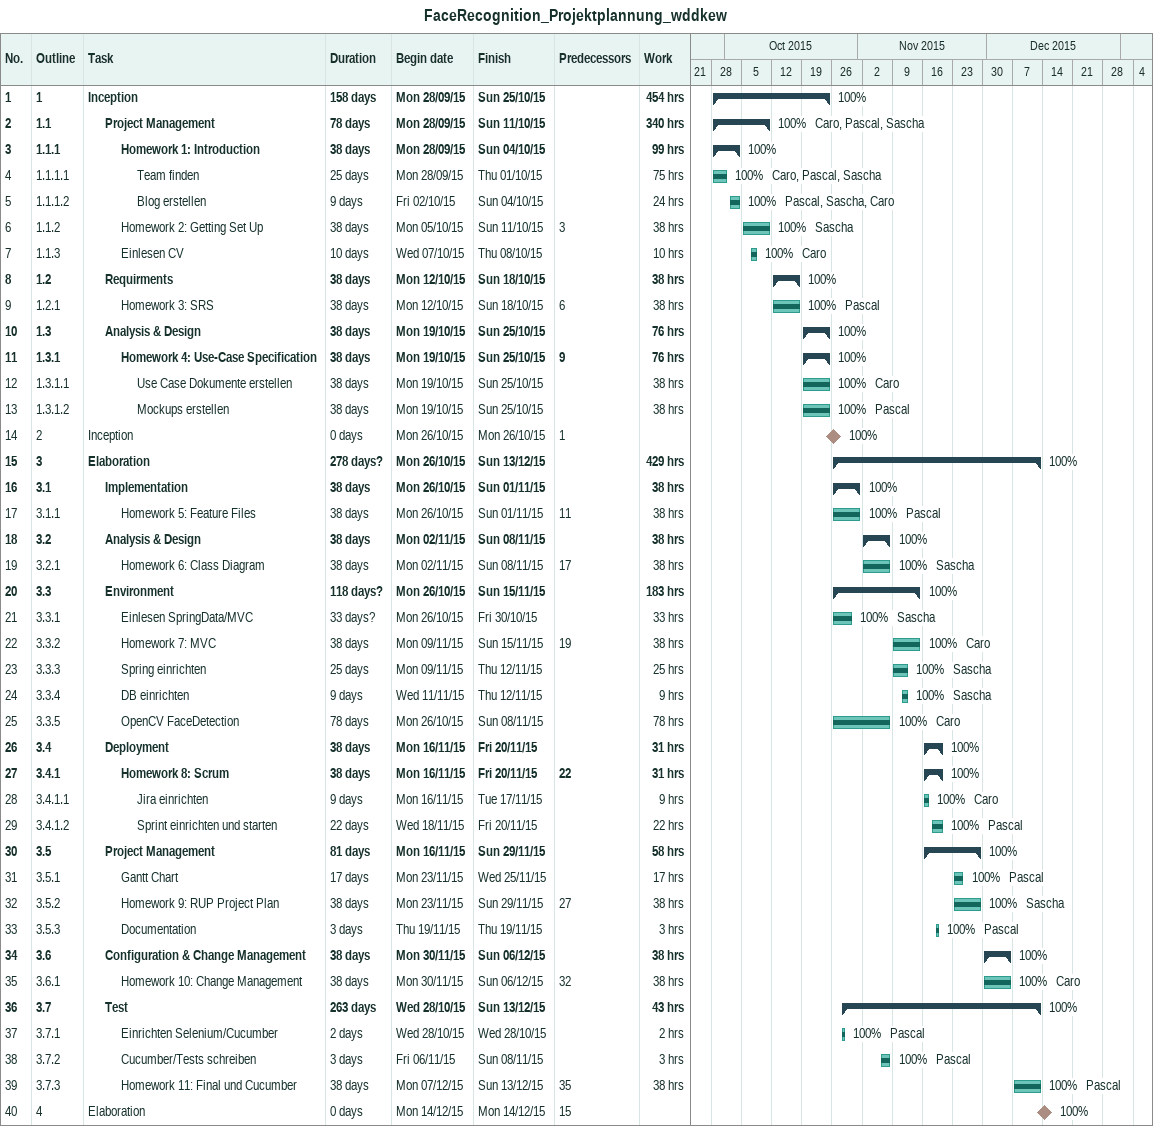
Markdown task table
FaceRecognition_Projektplannung_wddkew

| ID | WBS | Task | Duration | Start | Finish | Predecessors | Resources | % complete | Work (h) |
|---|---|---|---|---|---|---|---|---|---|
| 1 | 1 | **Inception** | 158d | 2015-09-28 | 2015-10-25 |  |  | 100 | 454 |
| 2 | 1.1 | **Project Management** | 78d | 2015-09-28 | 2015-10-11 |  | Caro, Pascal, Sascha | 100 | 340 |
| 3 | 1.1.1 | **Homework 1: Introduction** | 38d | 2015-09-28 | 2015-10-04 |  |  | 100 | 99 |
| 4 | 1.1.1.1 | Team finden | 25d | 2015-09-28 | 2015-10-01 |  | Caro, Pascal, Sascha | 100 | 75 |
| 5 | 1.1.1.2 | Blog erstellen | 9d | 2015-10-02 | 2015-10-04 |  | Pascal, Sascha, Caro | 100 | 24 |
| 6 | 1.1.2 | Homework 2: Getting Set Up | 38d | 2015-10-05 | 2015-10-11 | 3 | Sascha | 100 | 38 |
| 7 | 1.1.3 | Einlesen CV | 10d | 2015-10-07 | 2015-10-08 |  | Caro | 100 | 10 |
| 8 | 1.2 | **Requirments** | 38d | 2015-10-12 | 2015-10-18 |  |  | 100 | 38 |
| 9 | 1.2.1 | Homework 3: SRS | 38d | 2015-10-12 | 2015-10-18 | 6 | Pascal | 100 | 38 |
| 10 | 1.3 | **Analysis & Design** | 38d | 2015-10-19 | 2015-10-25 |  |  | 100 | 76 |
| 11 | 1.3.1 | **Homework 4: Use-Case Specification** | 38d | 2015-10-19 | 2015-10-25 | 9 |  | 100 | 76 |
| 12 | 1.3.1.1 | Use Case Dokumente erstellen | 38d | 2015-10-19 | 2015-10-25 |  | Caro | 100 | 38 |
| 13 | 1.3.1.2 | Mockups erstellen | 38d | 2015-10-19 | 2015-10-25 |  | Pascal | 100 | 38 |
| 14 | 2 | Inception | 0d | 2015-10-26 | 2015-10-26 | 1 |  | 100 |  |
| 15 | 3 | **Elaboration** | 278d? | 2015-10-26 | 2015-12-13 |  |  | 100 | 429 |
| 16 | 3.1 | **Implementation** | 38d | 2015-10-26 | 2015-11-01 |  |  | 100 | 38 |
| 17 | 3.1.1 | Homework 5: Feature Files | 38d | 2015-10-26 | 2015-11-01 | 11 | Pascal | 100 | 38 |
| 18 | 3.2 | **Analysis & Design** | 38d | 2015-11-02 | 2015-11-08 |  |  | 100 | 38 |
| 19 | 3.2.1 | Homework 6: Class Diagram | 38d | 2015-11-02 | 2015-11-08 | 17 | Sascha | 100 | 38 |
| 20 | 3.3 | **Environment** | 118d? | 2015-10-26 | 2015-11-15 |  |  | 100 | 183 |
| 21 | 3.3.1 | Einlesen SpringData/MVC | 33d? | 2015-10-26 | 2015-10-30 |  | Sascha | 100 | 33 |
| 22 | 3.3.2 | Homework 7: MVC | 38d | 2015-11-09 | 2015-11-15 | 19 | Caro | 100 | 38 |
| 23 | 3.3.3 | Spring einrichten | 25d | 2015-11-09 | 2015-11-12 |  | Sascha | 100 | 25 |
| 24 | 3.3.4 | DB einrichten | 9d | 2015-11-11 | 2015-11-12 |  | Sascha | 100 | 9 |
| 25 | 3.3.5 | OpenCV FaceDetection | 78d | 2015-10-26 | 2015-11-08 |  | Caro | 100 | 78 |
| 26 | 3.4 | **Deployment** | 38d | 2015-11-16 | 2015-11-20 |  |  | 100 | 31 |
| 27 | 3.4.1 | **Homework 8: Scrum** | 38d | 2015-11-16 | 2015-11-20 | 22 |  | 100 | 31 |
| 28 | 3.4.1.1 | Jira einrichten | 9d | 2015-11-16 | 2015-11-17 |  | Caro | 100 | 9 |
| 29 | 3.4.1.2 | Sprint einrichten und starten | 22d | 2015-11-18 | 2015-11-20 |  | Pascal | 100 | 22 |
| 30 | 3.5 | **Project Management** | 81d | 2015-11-16 | 2015-11-29 |  |  | 100 | 58 |
| 31 | 3.5.1 | Gantt Chart | 17d | 2015-11-23 | 2015-11-25 |  | Pascal | 100 | 17 |
| 32 | 3.5.2 | Homework 9: RUP Project Plan | 38d | 2015-11-23 | 2015-11-29 | 27 | Sascha | 100 | 38 |
| 33 | 3.5.3 | Documentation | 3d | 2015-11-19 | 2015-11-19 |  | Pascal | 100 | 3 |
| 34 | 3.6 | **Configuration & Change Management** | 38d | 2015-11-30 | 2015-12-06 |  |  | 100 | 38 |
| 35 | 3.6.1 | Homework 10: Change Management | 38d | 2015-11-30 | 2015-12-06 | 32 | Caro | 100 | 38 |
| 36 | 3.7 | **Test** | 263d | 2015-10-28 | 2015-12-13 |  |  | 100 | 43 |
| 37 | 3.7.1 | Einrichten Selenium/Cucumber | 2d | 2015-10-28 | 2015-10-28 |  | Pascal | 100 | 2 |
| 38 | 3.7.2 | Cucumber/Tests schreiben | 3d | 2015-11-06 | 2015-11-08 |  | Pascal | 100 | 3 |
| 39 | 3.7.3 | Homework 11: Final und Cucumber | 38d | 2015-12-07 | 2015-12-13 | 35 | Pascal | 100 | 38 |
| 40 | 4 | Elaboration | 0d | 2015-12-14 | 2015-12-14 | 15 |  | 100 |  |
